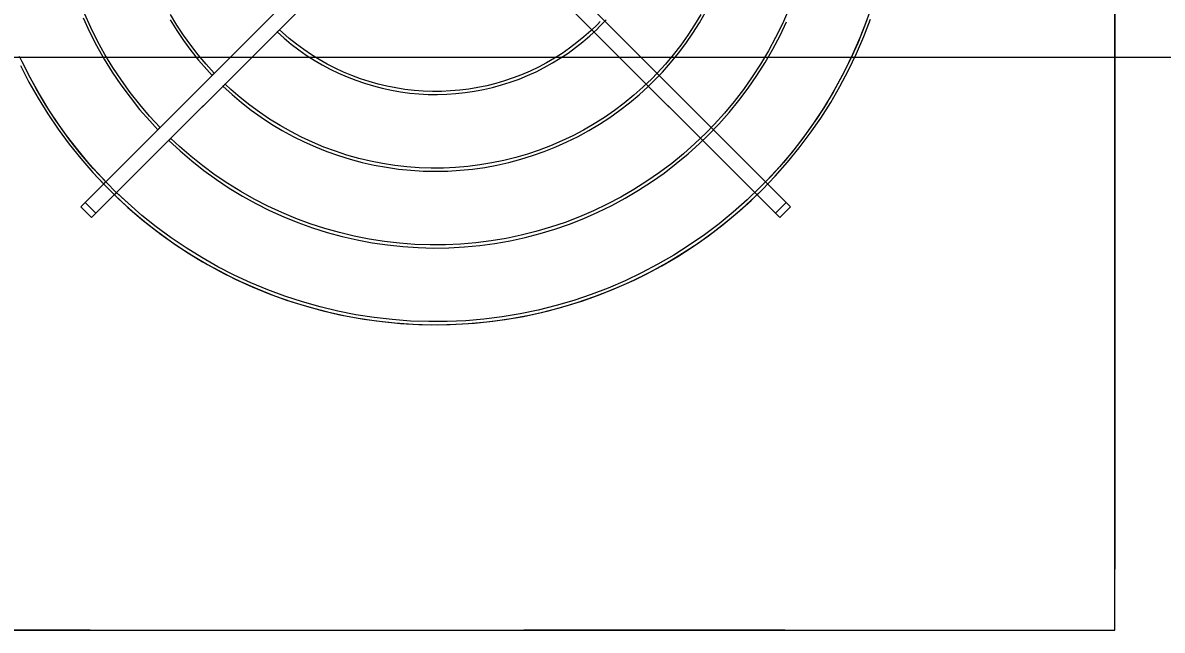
# Model space of a CAD drawing. Header units: millimetres. Extents: x -22227 to 20275, y 15053 to 61060.
# Drawn here: x -5887 to -5145, y 58947 to 59343 of the extents above; entities that cross this region are included whole.
import ezdxf

# ---------------------------------------------------------------- set-up
doc = ezdxf.new("R2010")
doc.units = ezdxf.units.MM
for name, color, linetype, lineweight in [('A-ANNO-DIMS', 7, 'Continuous', 9), ('A-ANNO-DIMS-170', 7, 'Continuous', 9), ('M-EQPM', 7, 'Continuous', 5)]:
    doc.layers.add(name, color=color, linetype=linetype, lineweight=lineweight)
doc.styles.add('Arial_1', font='arial.ttf', dxfattribs={"width": 0.8, "height": 340})
doc.dimstyles.new('AK_DIM_2_0_Arial', dxfattribs={"dimscale": 304.8, "dimtxt": 346.888196, "dimasz": 0.278871, "dimexe": 0.557743, "dimexo": 0.557743, "dimgap": 0.055774, "dimtad": 1, "dimdec": 0, "dimzin": 0, "dimdsep": 46, "dimtxsty": 'Arial_1', "dimblk1": 'OBLIQUE', "dimblk2": 'OBLIQUE', "dimsah": 1, "dimcen": 0.09, "dimadec": 0, "dimazin": 0, "dimtfac": 1, "dimtdec": 4, "dimtix": 1, "dimtmove": 0, "dimatfit": 3, "dimfxl": 1, "dimtvp": 1, "dimtolj": 1, "dimtzin": 0, "dimarcsym": 2})

# ---------------------------------------------------------------- blocks, each defined once
blk = doc.blocks.new('DanNong_VRV - OD-A-1-1235631-MẶT BẰNG HỆ THỐNG GIÓ TƯƠI')
at = {"layer": 'M-EQPM'}
for p, q in [((655, -311.78), (655, 688.22)), ((655, -271.95), (655, 650.03)), ((655, 650.03), (655, -271.95)), ((655, 650.03), (655, -271.95)), ((655, 650.03), (655, -271.95)), ((655, 650.03), (655, -271.95)), ((655, 650.03), (655, -271.95)), ((655, 650.03), (655, -271.95)), ((655, 650.03), (655, -271.95)), ((655, 650.03), (655, -271.95)), ((655, 650.03), (655, -271.95)), ((655, 650.03), (655, -271.95)), ((-18.72, -35.93), (173.61, 156.4)), ((173.61, 156.4), (-15.9, -33.1)), ((440.9, -33.1), (251.39, 156.4)), ((251.39, 156.4), (443.72, -35.93)), ((180.68, 149.33), (-11.65, -43)), ((-8.82, -40.17), (180.68, 149.33)), ((436.65, -43), (244.32, 149.33)), ((244.32, 149.33), (433.82, -40.17)), ((-15.9, -33.1), (-18.72, -35.93)), ((-18.72, -35.93), (-11.65, -43)), ((-18.72, -35.93), (-11.65, -43)), ((-15.9, -33.1), (-8.82, -40.17)), ((-15.9, -33.1), (-8.82, -40.17)), ((440.9, -33.1), (433.82, -40.17)), ((440.9, -33.1), (433.82, -40.17)), ((436.65, -43), (443.72, -35.93)), ((443.72, -35.93), (436.65, -43)), ((443.72, -35.93), (440.9, -33.1)), ((-11.65, -43), (-8.82, -40.17)), ((433.82, -40.17), (436.65, -43)), ((655, -210.68), (655, -206.75)), ((655, -210.68), (655, -217.15)), ((655, -217.15), (655, -234.97)), ((655, -237.65), (655, -234.89)), ((655, -237.65), (655, -244)), ((655, -240.08), (655, -244)), ((655, -260.08), (655, -251.08)), ((655, -260.08), (655, -251.08)), ((655, -295.26), (655, -286.26)), ((655, -295.26), (655, -286.26)), ((-885, -311.78), (655, -311.78)), ((-841.21, -311.78), (585, -311.78)), ((-12.64, -311.78), (-841.21, -311.78)), ((-841.21, -311.78), (-12.64, -311.78)), ((-508.64, -311.78), (485.5, -311.78)), ((-51.3, -311.78), (-21.16, -311.78)), ((-51.3, -311.78), (-21.16, -311.78)), ((-51.3, -311.78), (-21.16, -311.78)), ((-51.3, -311.78), (-21.16, -311.78)), ((6.91, -311.78), (616.87, -311.78)), ((6.91, -311.78), (616.87, -311.78)), ((253.22, -311.78), (456.78, -311.78)), ((253.22, -311.78), (270, -311.78)), ((440, -311.78), (270, -311.78)), ((440, -311.78), (456.78, -311.78)), ((619.88, -311.78), (651.34, -311.78)), ((619.88, -311.78), (651.34, -311.78)), ((631.18, -311.78), (638.18, -311.78)), ((631.18, -311.78), (638.18, -311.78)), ((631.18, -311.78), (638.18, -311.78)), ((631.18, -311.78), (638.18, -311.78)), ((631.18, -311.78), (638.18, -311.78)), ((631.18, -311.78), (638.18, -311.78))]:
    blk.add_line(p, q, dxfattribs=at)
at = {"layer": 'M-EQPM', "flags": 128}
for points in [[(425.34, -24.62), (433.68, -15.94), (441.67, -6.93), (449.29, 2.39), (456.53, 12.01), (463.38, 21.91), (469.83, 32.08), (475.87, 42.49), (481.49, 53.14), (486.67, 64), (491.42, 75.07), (495.72, 86.31)], [(425.34, -24.62), (433.68, -15.94), (441.67, -6.93), (449.29, 2.39), (456.53, 12.01), (463.38, 21.91), (469.83, 32.08), (475.87, 42.49), (481.49, 53.14), (486.67, 64), (491.42, 75.07), (495.72, 86.31)], [(495.96, 93.09), (491.93, 81.83), (487.45, 70.74), (482.53, 59.84), (477.18, 49.14), (471.41, 38.67), (465.22, 28.43), (458.63, 18.46), (451.65, 8.75), (444.28, -0.67), (436.54, -9.79), (428.44, -18.59), (423.92, -23.2)], [(495.96, 93.09), (491.93, 81.83), (487.45, 70.74), (482.53, 59.84), (477.18, 49.14), (471.41, 38.67), (465.22, 28.43), (458.63, 18.46), (451.65, 8.75), (444.28, -0.67), (436.54, -9.79), (428.44, -18.59), (423.92, -23.2)], [(-57.93, 56.05), (-52.43, 45.34), (-46.5, 34.86), (-40.16, 24.63), (-33.42, 14.66), (-26.28, 4.96), (-18.76, -4.44), (-10.87, -13.54), (-3.85, -21.05)], [(-57.93, 56.05), (-52.43, 45.34), (-46.5, 34.86), (-40.16, 24.63), (-33.42, 14.66), (-26.28, 4.96), (-18.76, -4.44), (-10.87, -13.54), (-2.62, -22.31), (5.97, -30.74), (14.89, -38.82), (24.13, -46.55), (33.66, -53.89), (43.49, -60.85), (53.58, -67.41), (63.93, -73.56), (74.52, -79.29), (85.33, -84.59), (96.34, -89.46), (107.54, -93.88), (118.9, -97.86), (130.42, -101.37), (142.06, -104.42), (153.82, -107), (165.68, -109.11), (177.6, -110.75), (189.59, -111.9), (201.61, -112.58), (213.65, -112.78), (225.68, -112.49), (237.7, -111.72), (249.67, -110.47), (261.59, -108.75), (273.42, -106.55), (285.16, -103.88), (296.78, -100.74), (308.27, -97.13), (319.61, -93.08), (330.77, -88.57), (341.74, -83.62), (352.51, -78.23), (363.05, -72.42), (373.36, -66.19), (383.4, -59.55), (393.17, -52.52), (402.66, -45.1), (411.83, -37.31), (420.69, -29.16), (425.34, -24.62)], [(-57.93, 56.05), (-52.43, 45.34), (-46.5, 34.86), (-40.16, 24.63), (-33.42, 14.66), (-26.28, 4.96), (-18.76, -4.44), (-10.87, -13.54), (-2.62, -22.31), (5.97, -30.74), (14.89, -38.82), (24.13, -46.55), (33.66, -53.89), (43.49, -60.85), (53.58, -67.41), (63.93, -73.56), (74.52, -79.29), (85.33, -84.59), (96.34, -89.46), (107.54, -93.88), (118.9, -97.86), (130.42, -101.37), (142.06, -104.42), (153.82, -107), (165.68, -109.11), (177.6, -110.75), (189.59, -111.9), (201.61, -112.58), (213.65, -112.78), (225.68, -112.49), (237.7, -111.72), (249.67, -110.47), (261.59, -108.75), (273.42, -106.55), (285.16, -103.88), (296.78, -100.74), (308.27, -97.13), (319.61, -93.08), (330.77, -88.57), (341.74, -83.62), (352.51, -78.23), (363.05, -72.42), (373.36, -66.19), (383.4, -59.55), (393.17, -52.52), (402.66, -45.1), (411.83, -37.31), (420.69, -29.16), (425.34, -24.62)], [(423.92, -23.2), (415.3, -31.49), (406.35, -39.42), (397.09, -46.99), (387.54, -54.19), (377.71, -60.99), (367.61, -67.4), (357.26, -73.4), (346.68, -78.98), (335.89, -84.13), (324.9, -88.85), (313.73, -93.12), (302.4, -96.94), (290.93, -100.31), (279.32, -103.21), (267.62, -105.65), (255.82, -107.62), (243.96, -109.12), (232.04, -110.14), (220.09, -110.68), (208.13, -110.75), (196.18, -110.33), (184.26, -109.44), (172.38, -108.07), (160.56, -106.23), (148.83, -103.92), (137.19, -101.14), (125.68, -97.9), (114.31, -94.2), (103.1, -90.04), (92.06, -85.45), (81.21, -80.41), (70.57, -74.94), (60.16, -69.06), (49.99, -62.76), (40.09, -56.06), (30.46, -48.97), (21.12, -41.5), (12.08, -33.66), (3.37, -25.47), (-5.01, -16.94), (-13.04, -8.08), (-20.71, 1.1), (-28, 10.58), (-34.92, 20.33), (-41.43, 30.36), (-47.54, 40.64), (-53.23, 51.16), (-58.5, 61.9)], [(423.92, -23.2), (415.3, -31.49), (406.35, -39.42), (397.09, -46.99), (387.54, -54.19), (377.71, -60.99), (367.61, -67.4), (357.26, -73.4), (346.68, -78.98), (335.89, -84.13), (324.9, -88.85), (313.73, -93.12), (302.4, -96.94), (290.93, -100.31), (279.32, -103.21), (267.62, -105.65), (255.82, -107.62), (243.96, -109.12), (232.04, -110.14), (220.09, -110.68), (208.13, -110.75), (196.18, -110.33), (184.26, -109.44), (172.38, -108.07), (160.56, -106.23), (148.83, -103.92), (137.19, -101.14), (125.68, -97.9), (114.31, -94.2), (103.1, -90.04), (92.06, -85.45), (81.21, -80.41), (70.57, -74.94), (60.16, -69.06), (49.99, -62.76), (40.09, -56.06), (30.46, -48.97), (21.12, -41.5), (12.08, -33.66), (3.37, -25.47), (-5.01, -16.94), (-13.04, -8.08), (-20.71, 1.1), (-28, 10.58), (-34.92, 20.33), (-41.43, 30.36), (-47.54, 40.64), (-53.23, 51.16), (-58.5, 61.9)], [(-2.43, -19.64), (-10.57, -10.88), (-18.35, -1.8), (-25.77, 7.59), (-32.8, 17.26), (-39.44, 27.21), (-45.68, 37.41), (-51.5, 47.86), (-56.91, 58.52)], [(493.24, 85.32), (488.9, 74.18), (484.12, 63.22), (478.9, 52.46), (473.26, 41.91), (467.2, 31.6), (460.73, 21.54), (453.87, 11.75), (446.62, 2.24), (438.99, -6.98), (431, -15.88), (423.92, -23.2)], [(425.34, -24.62), (433.68, -15.94), (441.67, -6.93), (449.29, 2.39), (456.53, 12.01), (463.38, 21.91), (469.83, 32.08), (475.87, 42.49), (481.49, 53.14), (486.67, 64), (491.42, 75.07), (495.72, 86.31)], [(-17.23, 87.11), (-13.01, 78.01), (-8.42, 69.08), (-3.48, 60.34), (1.81, 51.8), (7.43, 43.49), (13.38, 35.4), (19.65, 27.56), (26.23, 19.98), (31.52, 14.31)], [(32.93, 15.72), (26.18, 23.04), (19.72, 30.63), (13.57, 38.46), (7.74, 46.54), (2.24, 54.84), (-2.93, 63.35), (-7.75, 72.07), (-12.22, 80.97), (-16.33, 90.04)], [(442.36, 92.48), (438.34, 83.36), (433.97, 74.42), (429.24, 65.65), (424.17, 57.08), (418.75, 48.72), (413.01, 40.58), (406.95, 32.68), (400.57, 25.03), (393.89, 17.64), (388.57, 12.15)], [(389.98, 10.74), (396.94, 17.98), (403.6, 25.49), (409.95, 33.26), (415.99, 41.28), (421.71, 49.54), (427.09, 58.01), (432.12, 66.7), (436.8, 75.58), (441.13, 84.64)], [(39.55, 85.81), (43.78, 78.98), (48.28, 72.32), (53.05, 65.84), (58.07, 59.57), (63.34, 53.49), (66.88, 49.67)], [(68.29, 51.09), (62.93, 56.96), (57.8, 63.05), (52.92, 69.34), (48.29, 75.81), (43.92, 82.47), (39.83, 89.3)], [(354.63, 46.09), (360.2, 51.89), (365.53, 57.91), (370.62, 64.13), (375.46, 70.55), (380.03, 77.16), (384.34, 83.95), (388.37, 90.91)], [(385.22, 89.39), (381.13, 82.56), (376.77, 75.9), (372.15, 69.42), (367.27, 63.13), (362.14, 57.05), (356.78, 51.17), (353.21, 47.51)], [(319.66, 84.69), (317.86, 82.86)], [(319.27, 81.45), (323.46, 85.8)], [(317.86, 82.86), (313.56, 78.73), (309.1, 74.78), (304.49, 71.01), (299.73, 67.42), (294.83, 64.03), (289.8, 60.84), (284.64, 57.85), (279.37, 55.07), (273.99, 52.5), (268.51, 50.15), (262.95, 48.02), (257.3, 46.12), (251.58, 44.44), (245.8, 42.99), (239.97, 41.78), (234.09, 40.79), (228.18, 40.05), (222.24, 39.54), (216.28, 39.27), (210.32, 39.24), (204.37, 39.44), (198.43, 39.89), (192.5, 40.57), (186.62, 41.49), (180.77, 42.64), (174.97, 44.03), (169.24, 45.64), (163.57, 47.49), (157.98, 49.56), (152.48, 51.85), (147.07, 54.36), (141.77, 57.08), (136.58, 60.01), (131.52, 63.15), (126.58, 66.49), (121.78, 70.02), (117.13, 73.74), (112.63, 77.65), (110.74, 79.39)], [(109.32, 77.97), (113.81, 73.93), (118.46, 70.08), (123.26, 66.41), (128.2, 62.94), (133.28, 59.67), (138.49, 56.61), (143.81, 53.75), (149.24, 51.11), (154.77, 48.69), (160.4, 46.5), (166.11, 44.53), (171.89, 42.79), (177.74, 41.28), (183.64, 40.01), (189.59, 38.97), (195.58, 38.17), (201.6, 37.62), (207.63, 37.3), (213.67, 37.23), (219.7, 37.39), (225.73, 37.8), (231.73, 38.45), (237.71, 39.34), (243.64, 40.47), (249.52, 41.83), (255.35, 43.43), (261.1, 45.26), (266.78, 47.32), (272.37, 49.6), (277.87, 52.11), (283.26, 54.83), (288.54, 57.76), (293.69, 60.91), (298.72, 64.26), (303.61, 67.81), (308.35, 71.55), (312.94, 75.47), (317.37, 79.58), (319.27, 81.45)], [(73.95, 42.6), (79.89, 37.18), (86.03, 32), (92.38, 27.06), (98.92, 22.39), (105.64, 17.98), (112.54, 13.84), (119.59, 9.98), (126.79, 6.41), (134.13, 3.13), (141.6, 0.14), (149.17, -2.54), (156.85, -4.92), (164.62, -6.99), (172.47, -8.75), (180.37, -10.19), (188.33, -11.32), (196.33, -12.13), (204.36, -12.61), (212.4, -12.78), (220.43, -12.62), (228.46, -12.14), (236.46, -11.34), (244.42, -10.23), (252.33, -8.79), (260.18, -7.04), (267.95, -4.98), (275.63, -2.61), (283.21, 0.07), (290.68, 3.05), (298.02, 6.32), (305.22, 9.89), (312.28, 13.74), (319.18, 17.87), (325.91, 22.27), (332.45, 26.94), (338.81, 31.86), (344.96, 37.04), (350.9, 42.46), (354.63, 46.09)], [(353.21, 47.51), (347.47, 41.99), (341.52, 36.71), (335.36, 31.67), (329, 26.89), (322.45, 22.36), (315.73, 18.09), (308.85, 14.1), (301.81, 10.39), (294.62, 6.96), (287.31, 3.82), (279.88, 0.98), (272.33, -1.57), (264.7, -3.81), (256.98, -5.74), (249.18, -7.37), (241.33, -8.68), (233.44, -9.67), (225.5, -10.35), (217.55, -10.71), (209.59, -10.76), (201.64, -10.48), (193.7, -9.89), (185.8, -8.98), (177.93, -7.75), (170.12, -6.21), (162.38, -4.36), (154.72, -2.2), (147.15, 0.26), (139.69, 3.02), (132.34, 6.08), (125.12, 9.43), (118.04, 13.07), (111.11, 16.99), (104.34, 21.18), (97.75, 25.64), (91.34, 30.36), (85.12, 35.33), (79.11, 40.55), (75.37, 44.02)], [(38.59, 7.24), (45.96, 0.43), (53.61, -6.08), (61.5, -12.28), (69.64, -18.16), (78.01, -23.71), (86.59, -28.91), (95.38, -33.78), (104.35, -38.28), (113.49, -42.43), (122.79, -46.2), (132.24, -49.6), (141.81, -52.62), (151.5, -55.25), (161.29, -57.5), (171.15, -59.35), (181.09, -60.8), (191.07, -61.86), (201.09, -62.52), (211.13, -62.77), (221.16, -62.63), (231.19, -62.08), (241.18, -61.13), (251.13, -59.79), (261.02, -58.04), (270.83, -55.91), (280.54, -53.38), (290.15, -50.46), (299.63, -47.17), (308.98, -43.5), (318.17, -39.45), (327.19, -35.04), (336.02, -30.28), (344.66, -25.17), (353.09, -19.71), (361.29, -13.92), (369.26, -7.81), (376.97, -1.38), (384.42, 5.34), (389.98, 10.74)], [(388.57, 12.15), (381.39, 5.25), (373.94, -1.35), (366.23, -7.66), (358.27, -13.65), (350.08, -19.32), (341.67, -24.65), (333.05, -29.65), (324.25, -34.29), (315.26, -38.59), (306.11, -42.51), (296.8, -46.07), (287.37, -49.26), (277.81, -52.06), (268.15, -54.48), (258.4, -56.51), (248.58, -58.15), (238.7, -59.4), (228.77, -60.25), (218.82, -60.7), (208.86, -60.75), (198.91, -60.41), (188.98, -59.66), (179.09, -58.53), (169.24, -56.99), (159.47, -55.07), (149.79, -52.75), (140.2, -50.05), (130.73, -46.97), (121.39, -43.51), (112.2, -39.68), (103.16, -35.49), (94.3, -30.94), (85.63, -26.03), (77.17, -20.79), (68.92, -15.21), (60.9, -9.31), (53.12, -3.09), (45.6, 3.44), (40, 8.65)], [(3.23, -28.12), (12.04, -36.32), (21.18, -44.15), (30.63, -51.62), (40.37, -58.7), (50.38, -65.39), (60.65, -71.67), (71.16, -77.53), (81.9, -82.97), (92.85, -87.98), (103.99, -92.54), (115.31, -96.65), (126.78, -100.31), (138.39, -103.51), (150.11, -106.24), (161.94, -108.5), (173.84, -110.28), (185.81, -111.59), (197.82, -112.42), (209.86, -112.77), (221.89, -112.63), (233.92, -112.01), (245.91, -110.92), (257.84, -109.34), (269.71, -107.29), (281.48, -104.77), (293.14, -101.77), (304.67, -98.32), (316.06, -94.4), (327.27, -90.04), (338.31, -85.22), (349.14, -79.97), (359.76, -74.3), (370.14, -68.2), (380.27, -61.69), (390.13, -54.78), (399.7, -47.48), (408.98, -39.81), (417.94, -31.77), (425.34, -24.62)], [(423.92, -23.2), (415.3, -31.49), (406.35, -39.42), (397.09, -46.99), (387.54, -54.19), (377.71, -60.99), (367.61, -67.4), (357.26, -73.4), (346.68, -78.98), (335.89, -84.13), (324.9, -88.85), (313.73, -93.12), (302.4, -96.94), (290.93, -100.31), (279.32, -103.21), (267.62, -105.65), (255.82, -107.62), (243.96, -109.12), (232.04, -110.14), (220.09, -110.68), (208.13, -110.75), (196.18, -110.33), (184.26, -109.44), (172.38, -108.07), (160.56, -106.23), (148.83, -103.92), (137.19, -101.14), (125.68, -97.9), (114.31, -94.2), (103.1, -90.04), (92.06, -85.45), (81.21, -80.41), (70.57, -74.94), (60.16, -69.06), (49.99, -62.76), (40.09, -56.06), (30.46, -48.97), (21.12, -41.5), (12.08, -33.66), (4.64, -26.71)]]:
    blk.add_lwpolyline(points, dxfattribs=at)
at = {"layer": 'M-EQPM'}
for points in [[(109.32, 77.97), (109.32, 77.97), (109.34, 78), (109.45, 78.1), (109.61, 78.26), (109.81, 78.46), (110.03, 78.68), (110.25, 78.9), (110.45, 79.1), (110.61, 79.26), (110.71, 79.36), (110.74, 79.39), (110.74, 79.39)], [(110.74, 79.39), (110.74, 79.39), (110.71, 79.36), (110.61, 79.26), (110.45, 79.1), (110.25, 78.9), (110.03, 78.68), (109.81, 78.46), (109.61, 78.26), (109.45, 78.1), (109.34, 78), (109.32, 77.97), (109.32, 77.97)], [(68.29, 51.09), (68.29, 51.09), (68.27, 51.07), (68.17, 50.96), (68.01, 50.8), (67.81, 50.6), (67.59, 50.38), (67.37, 50.16), (67.16, 49.96), (67.01, 49.8), (66.9, 49.7), (66.88, 49.67), (66.88, 49.67)], [(66.88, 49.67), (66.88, 49.67), (66.9, 49.7), (67.01, 49.8), (67.16, 49.96), (67.37, 50.16), (67.59, 50.38), (67.81, 50.6), (68.01, 50.8), (68.17, 50.96), (68.27, 51.07), (68.29, 51.09), (68.29, 51.09)], [(73.95, 42.6), (73.95, 42.6), (73.97, 42.63), (74.08, 42.73), (74.24, 42.89), (74.44, 43.09), (74.66, 43.31), (74.88, 43.53), (75.08, 43.73), (75.24, 43.89), (75.34, 43.99), (75.37, 44.02), (75.37, 44.02)], [(75.37, 44.02), (75.37, 44.02), (75.34, 43.99), (75.24, 43.89), (75.08, 43.73), (74.88, 43.53), (74.66, 43.31), (74.44, 43.09), (74.24, 42.89), (74.08, 42.73), (73.97, 42.63), (73.95, 42.6), (73.95, 42.6)], [(32.93, 15.72), (32.93, 15.72), (32.91, 15.7), (32.8, 15.6), (32.65, 15.44), (32.45, 15.24), (32.22, 15.02), (32, 14.79), (31.8, 14.59), (31.64, 14.44), (31.54, 14.33), (31.52, 14.31), (31.52, 14.31)], [(31.52, 14.31), (31.52, 14.31), (31.54, 14.33), (31.64, 14.44), (31.8, 14.59), (32, 14.79), (32.22, 15.02), (32.45, 15.24), (32.65, 15.44), (32.8, 15.6), (32.91, 15.7), (32.93, 15.72), (32.93, 15.72)], [(38.59, 7.24), (38.59, 7.24), (38.61, 7.26), (38.71, 7.36), (38.87, 7.52), (39.07, 7.72), (39.29, 7.95), (39.52, 8.17), (39.72, 8.37), (39.88, 8.53), (39.98, 8.63), (40, 8.65), (40, 8.65)], [(40, 8.65), (40, 8.65), (39.98, 8.63), (39.88, 8.53), (39.72, 8.37), (39.52, 8.17), (39.29, 7.95), (39.07, 7.72), (38.87, 7.52), (38.71, 7.36), (38.61, 7.26), (38.59, 7.24), (38.59, 7.24)], [(-3.85, -21.05), (-3.84, -21.05), (-3.82, -21.03), (-3.72, -20.93), (-3.56, -20.77), (-3.36, -20.57), (-3.14, -20.34), (-2.92, -20.12), (-2.72, -19.92), (-2.56, -19.76), (-2.45, -19.66), (-2.43, -19.64), (-2.43, -19.64)], [(-2.43, -19.64), (-2.43, -19.64), (-2.45, -19.66), (-2.56, -19.76), (-2.72, -19.92), (-2.92, -20.12), (-3.14, -20.34), (-3.36, -20.57), (-3.56, -20.77), (-3.72, -20.93), (-3.82, -21.03), (-3.84, -21.05), (-3.85, -21.05)], [(4.64, -26.71), (4.64, -26.71), (4.62, -26.73), (4.51, -26.83), (4.36, -26.99), (4.16, -27.19), (3.93, -27.42), (3.71, -27.64), (3.51, -27.84), (3.35, -28), (3.25, -28.1), (3.23, -28.12), (3.23, -28.12)], [(3.23, -28.12), (3.23, -28.12), (3.25, -28.1), (3.35, -28), (3.51, -27.84), (3.71, -27.64), (3.93, -27.42), (4.16, -27.19), (4.36, -26.99), (4.51, -26.83), (4.62, -26.73), (4.64, -26.71), (4.64, -26.71)]]:
    blk.add_open_spline(points, degree=3, dxfattribs=at)
blk = doc.blocks.new('AK-SGS-M3-Hrvt_rvt-1-MẶT BẰNG HỆ THỐNG GIÓ TƯƠI')
at = {"layer": 'M-EQPM', "color": 4, "lineweight": 18, "true_color": 0x00ffff}
blk.add_blockref('DanNong_VRV - OD-A-1-1235631-MẶT BẰNG HỆ THỐNG GIÓ TƯƠI', (-5830.9, 59258.71), dxfattribs=at)
blk = doc.blocks.new('DIMBLOCK2-MẶT BẰNG HỆ THỐNG GIÓ TƯƠI')
at = {"layer": 'A-ANNO-DIMS-170'}
for p, q in [((-12198.59, 58695.04), (-12198.59, 58865.04)), ((-4498.59, 58695.04), (-4498.59, 58865.04)), ((-12198.59, 58695.04), (-12156.09, 58737.54)), ((-4498.59, 58695.04), (-4456.09, 58737.54)), ((-12198.59, 58695.04), (-12241.09, 58652.54)), ((-12198.59, 58695.04), (-4498.59, 58695.04)), ((-12198.59, 58695.04), (-12198.59, 58585.14)), ((-4498.59, 58695.04), (-4541.09, 58652.54)), ((-4498.59, 58695.04), (-4498.59, 58585.14))]:
    blk.add_line(p, q, dxfattribs=at)
at = {"layer": 'A-ANNO-DIMS-170', "color": 0, "insert": (-8764.85, 59153.44), "char_height": 340, "width": 999.038, "attachment_point": 1, "line_spacing_factor": 0.941778, "style": 'Arial_1'}
blk.add_mtext('7700', dxfattribs=at)
blk = doc.blocks.new('_Oblique')
at = {"color": 0, "linetype": 'ByBlock', "lineweight": -2}
blk.add_line((-0.5, -0.5), (0.5, 0.5), dxfattribs=at)
blk = doc.blocks.new('DIMBLOCK5-MẶT BẰNG HỆ THỐNG GIÓ TƯƠI')
at = {"layer": 'A-ANNO-DIMS-170'}
for p, q in [((-20048.59, 59320.2), (-20048.59, 59490.2)), ((10901.41, 59320.2), (10901.41, 59490.2)), ((-20048.59, 59320.2), (-20006.09, 59362.7)), ((10901.41, 59320.2), (10943.91, 59362.7)), ((-20048.59, 59320.2), (-20091.09, 59277.7)), ((-20048.59, 59320.2), (10901.41, 59320.2)), ((-20048.59, 59320.2), (-20048.59, 59210.31)), ((10901.41, 59320.2), (10858.91, 59277.7)), ((10901.41, 59320.2), (10901.41, 59210.31))]:
    blk.add_line(p, q, dxfattribs=at)
at = {"layer": 'A-ANNO-DIMS-170', "color": 0, "insert": (-5093.92, 59778.6), "char_height": 340, "width": 1248.7975, "attachment_point": 1, "line_spacing_factor": 0.941778, "style": 'Arial_1'}
blk.add_mtext('30950', dxfattribs=at)

msp = doc.modelspace()

# ---------------------------------------------------------------- block references
at = {"lineweight": 5}
msp.add_blockref('AK-SGS-M3-Hrvt_rvt-1-MẶT BẰNG HỆ THỐNG GIÓ TƯƠI', (0, 0), dxfattribs=at)

# ---------------------------------------------------------------- dimensions: what is measured, and where the dimension line sits
at = {"layer": 'A-ANNO-DIMS'}
for base, p1, p2, override, picture, middle in [((10901.41, 59320.2), (-20048.59, 59380.31), (10901.41, 59380.31), {"dimpost": '<>', "dimfxl": 30950}, 'DIMBLOCK5-MẶT BẰNG HỆ THỐNG GIÓ TƯƠI', (-4573.59, 59510.91)), ((-4498.59, 58695.04), (-12198.59, 58755.14), (-4498.59, 58755.14), {"dimpost": '<>', "dimfxl": 7700}, 'DIMBLOCK2-MẶT BẰNG HỆ THỐNG GIÓ TƯƠI', (-8348.59, 58885.63))]:
    dim = msp.add_linear_dim(base=base, p1=p1, p2=p2, dimstyle='AK_DIM_2_0_Arial', override=override, dxfattribs=at)
    dim.commit()
    dim.dimension.update_dxf_attribs({"geometry": picture, "text_midpoint": middle})

doc.saveas('drawing.dxf')
